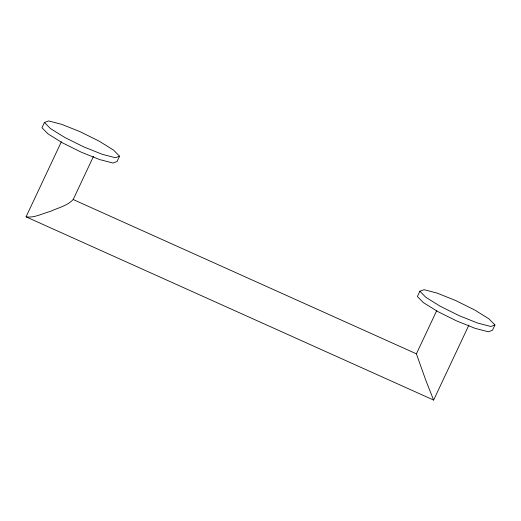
<?xml version="1.0" encoding="UTF-8"?>
<svg xmlns="http://www.w3.org/2000/svg" width="521" height="521" viewBox="0 0 521 521"><rect width="100%" height="100%" fill="white"/><g stroke="black" fill="none" stroke-linecap="round" stroke-linejoin="round"><path stroke-width="0.78" d="M44.467 122.455L41.98 127.756L47.88 133.799L62.259 142.741L81.263 152.191L99.798 159.615L112.901 163.027L117.056 161.503L119.55 156.209L113.65 150.165L99.27 141.217L80.26 131.767L61.725 124.343L48.629 120.937L44.467 122.455L50.374 128.498L64.754 137.446L83.757 146.896L102.292 154.32L115.395 157.726L119.55 156.209M468.933 325.032L433.628 400.063L26.05 216.84L61.354 141.81M26.05 216.84C34.425 218.136 42.429 213.428 50.361 211.428C58.026 207.788 67.216 205.919 73.181 199.53L93.539 156.261M419.867 291.213L417.38 296.508L423.28 302.551L437.66 311.499L456.663 320.949L475.198 328.373L488.301 331.779L492.456 330.262L494.95 324.967L489.05 318.924L474.67 309.975L455.667 300.526L437.126 293.102L424.029 289.689L419.867 291.213L425.774 297.257L440.154 306.205L459.157 315.654L477.692 323.079L490.795 326.485L494.95 324.967M433.628 400.063L425.761 380.187L416.403 353.824L436.761 310.555M73.181 199.53L416.403 353.824"/></g></svg>
